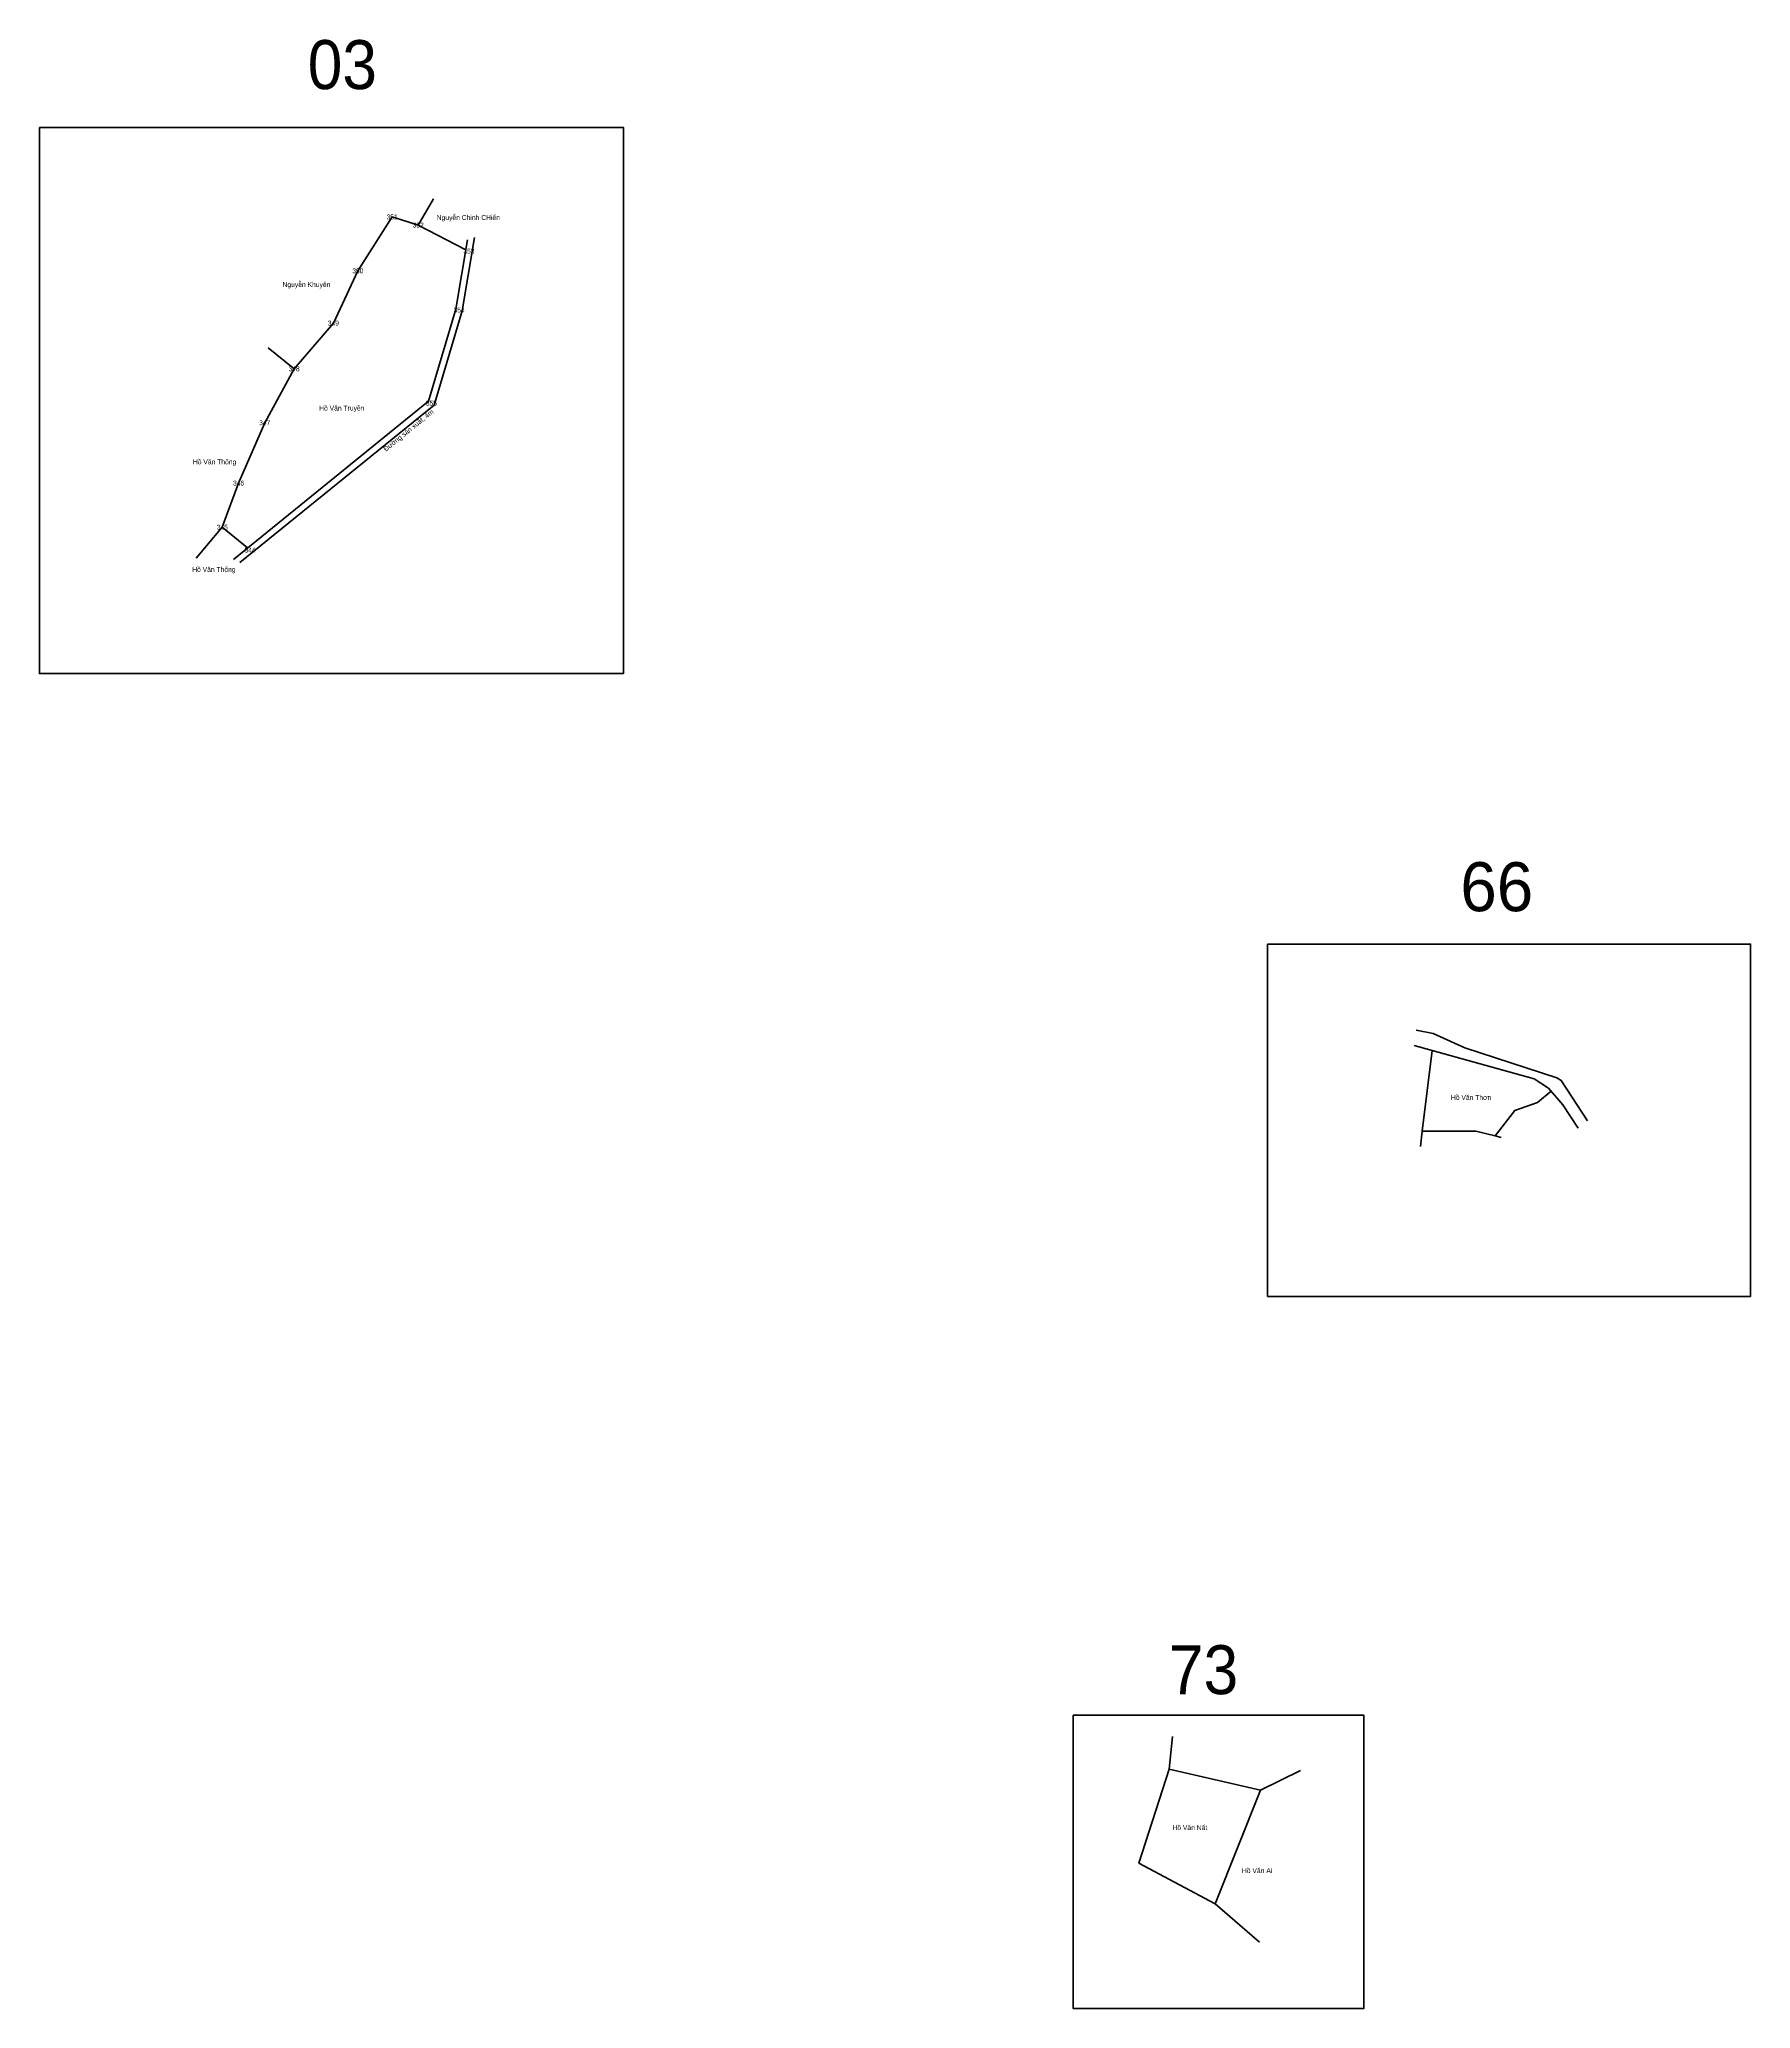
# Model space of a CAD drawing. Header units: metres. Extents: x 534632 to 536927, y 1846715 to 1847921.
# Drawn here: x 534632 to 535680, y 1846715 to 1847921 of the extents above; entities that cross this region are included whole.
import ezdxf
from ezdxf.enums import TextEntityAlignment as Align

# ---------------------------------------------------------------- set-up
doc = ezdxf.new("R2010")
doc.units = ezdxf.units.M
doc.header["$LTSCALE"] = 1.2
doc.layers.add('12', color=7, linetype='Continuous')
doc.layers.add('6', color=7, linetype='Continuous')
doc.layers.add('61', color=7, linetype='Continuous', lineweight=35)

msp = doc.modelspace()

# ---------------------------------------------------------------- linework, layer by layer
at = {"layer": '61'}
for p, q in [((534864, 1847807), (534893.13, 1847791.96)), ((534788, 1847719), (534772.17, 1847731.91)), ((535485.27, 1847311.9), (535474.88, 1847314.06)), ((535484.8, 1847301.49), (535473.63, 1847304.55))]:
    msp.add_line(p, q, dxfattribs=at)
for points in [[(534632.03, 1847866.82), (534989.6, 1847866.82), (534989.6, 1847532.31), (534632.03, 1847532.31)], [(535383.94, 1847366.73), (535679.7, 1847366.73), (535679.7, 1847150.97), (535383.94, 1847150.97)], [(535264.96, 1846894.56), (535442.81, 1846894.56), (535442.81, 1846714.79), (535264.96, 1846714.79)]]:
    msp.add_lwpolyline(points, close=True, dxfattribs=at)
for points in [[(534744, 1847622), (534754, 1847649), (534770, 1847686), (534788, 1847719), (534812, 1847747), (534827, 1847779), (534848, 1847812), (534864, 1847807), (534873.4, 1847823.18)], [(534894.13, 1847797.95), (534887.05, 1847755.45), (534870.26, 1847699.16), (534750.78, 1847602.28)], [(534898.45, 1847799.49), (534890.95, 1847754.55), (534873.74, 1847696.83), (534754.84, 1847600.42)], [(534759.43, 1847609.29), (534744, 1847622), (534727.94, 1847603.08)], [(535485.27, 1847311.9), (535504.68, 1847303.21), (535561.05, 1847284.74), (535563.76, 1847283.23), (535579.91, 1847258.5)], [(535478.56, 1847252.06), (535484.8, 1847301.49), (535547.18, 1847284.17), (535555.97, 1847278.42)], [(535557.56, 1847276.57), (535549.25, 1847269.77), (535535.25, 1847264.77), (535523.27, 1847249.2), (535526.96, 1847248.26)], [(535555.97, 1847278.42), (535564.75, 1847268.18), (535574.16, 1847253.99)], [(535523.27, 1847249.2), (535511.53, 1847252.2), (535478.56, 1847252.06), (535477.67, 1847242.81)], [(535351.88, 1846778.86), (535305.23, 1846803.9), (535323.64, 1846861.5), (535325.8, 1846881.41)], [(535323.64, 1846861.5), (535379.62, 1846848.58), (535404.19, 1846860.52)], [(535379.62, 1846848.58), (535351.88, 1846778.86), (535379.1, 1846755.42)]]:
    msp.add_lwpolyline(points, dxfattribs=at)

# ---------------------------------------------------------------- texts
at = {"layer": '12'}
for s, width, p in [('351', 0.8, (534848, 1847810.5)), ('352', 0.85, (534864, 1847805.5)), ('353', 0.85, (534895.005, 1847789.5)), ('350', 0.85, (534827, 1847777.5)), ('354', 0.85, (534889, 1847753.5)), ('349', 0.85, (534812.005, 1847745.5)), ('348', 0.85, (534787.995, 1847717.5)), ('355', 0.85, (534872, 1847696.5)), ('347', 0.85, (534769.995, 1847684.5)), ('346', 0.85, (534754, 1847647.5)), ('345', 0.85, (534744, 1847620.5)), ('344', 0.85, (534761, 1847606.5))]:
    msp.add_text(s, height=3, dxfattribs=dict(at, width=width)).set_placement(p, align=Align.CENTER)
at = {"layer": '6'}
for s, width, p in [('Nguyễn Chinh CHiến', 0.9, (534894.635, 1847810.16)), ('Nguyễn Khuyên', 0.9, (534795.555, 1847769.14)), ('Hồ Văn Truyền', 0.9, (534817.185, 1847693.45)), ('Hồ Văn Thông', 0.9, (534739.3, 1847660.52)), ('Hồ Văn Thống', 0.9, (534738.87, 1847594.65)), ('Hồ Văn Thơn', 0.9, (535508.58, 1847271.28)), ('Hồ Văn Nất', 0.9, (535336.38, 1846824.16)), ('Hồ Văn Ai', 0.95, (535377.545, 1846797.8))]:
    msp.add_text(s, height=3, dxfattribs=dict(at, width=width)).set_placement(p, align=Align.CENTER)
msp.add_text('Đường sản xuất, 4m', height=3, rotation=39.037, dxfattribs=at).set_placement((534858.955, 1847680.137), align=Align.CENTER)
at = {"layer": '61', "width": 0.95}
for s, p in [('03', (534817.505, 1847890.29)), ('73', (535344.785, 1846907.35))]:
    msp.add_text(s, height=30, dxfattribs=at).set_placement(p, align=Align.CENTER)
at = {"layer": '61'}
msp.add_text('66', height=30, dxfattribs=at).set_placement((535524.3, 1847386.85), align=Align.CENTER)

doc.saveas('drawing.dxf')
